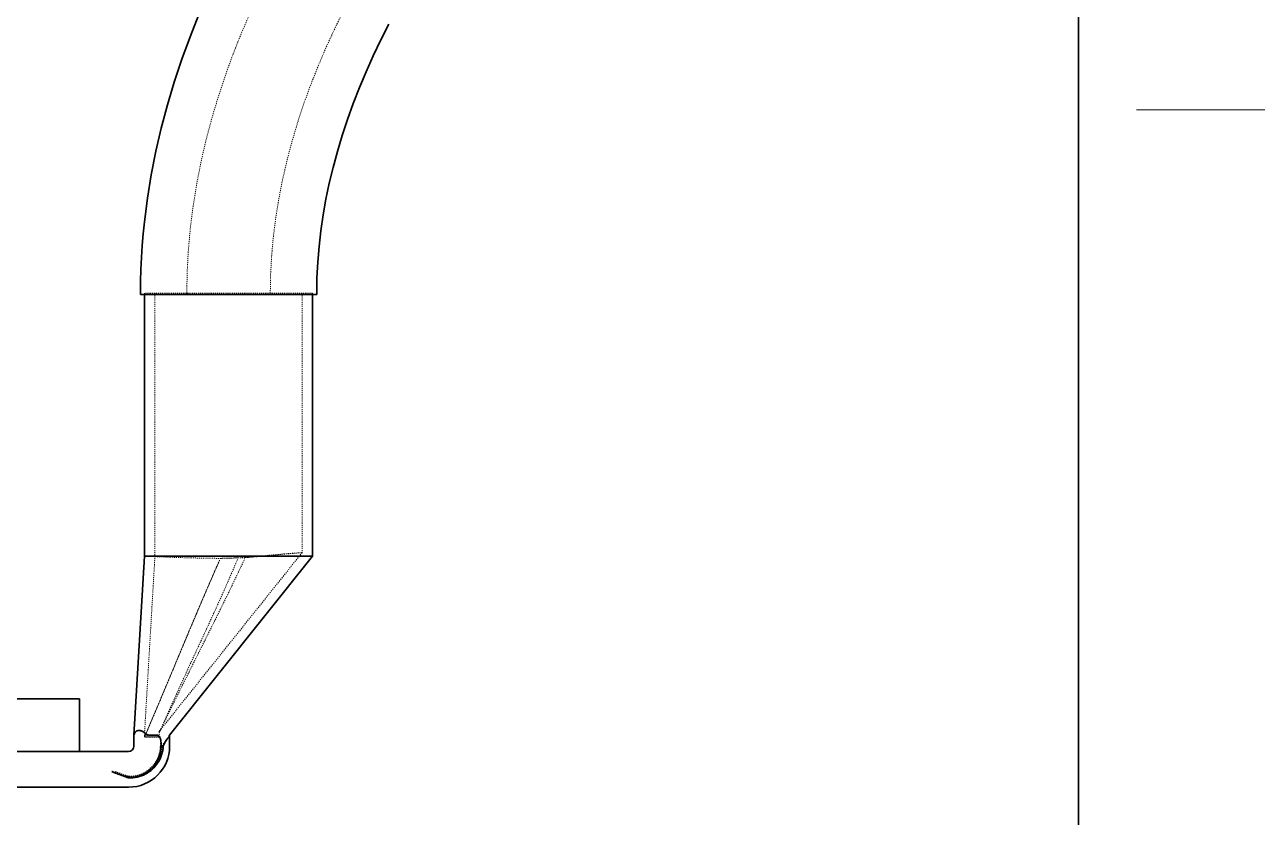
# Model space of a CAD drawing. Header units: millimetres. Extents: x -116965 to 323937, y 291661 to 566926.
# Drawn here: x -19679.5 to -19562.3, y 302474.6 to 302549.9 of the extents above; entities that cross this region are included whole.
import ezdxf

# ---------------------------------------------------------------- set-up
doc = ezdxf.new("R2010")
doc.units = ezdxf.units.MM
doc.linetypes.add('DASHED', pattern=[0.75, 0.5, -0.25])
for name, color, linetype, lineweight in [('Centerline(Schneider)', 7, 'Continuous', 18), ('Hidden Edges(Schneider)', 7, 'DASHED', 18), ('Visible Edges(Schneider)', 7, 'Continuous', 35)]:
    doc.layers.add(name, color=color, linetype=linetype, lineweight=lineweight)

msp = doc.modelspace()

# ---------------------------------------------------------------- linework, layer by layer
at = {"layer": 'Centerline(Schneider)', "linetype": 'Continuous'}
msp.add_line((-19546.798825, 302541.815878), (-19573.798825, 302541.815878), dxfattribs=at)
at = {"layer": 'Hidden Edges(Schneider)', "ltscale": 0.13193}
msp.add_line((-19652.130311, 302524.361966), (-19668.130311, 302524.361966), dxfattribs=at)
at = {"layer": 'Hidden Edges(Schneider)', "ltscale": 0.000313334}
for p, q in [((-19668.130311, 302524.361966), (-19668.130311, 302524.261966)), ((-19664.099061, 302524.361966), (-19664.099061, 302524.261966)), ((-19656.161561, 302524.361966), (-19656.161561, 302524.261966)), ((-19652.130311, 302524.361966), (-19652.130311, 302524.261966))]:
    msp.add_line(p, q, dxfattribs=at)
at = {"layer": 'Hidden Edges(Schneider)', "ltscale": 0.131388}
msp.add_line((-19667.130311, 302524.361966), (-19667.130311, 302499.33258), dxfattribs=at)
at = {"layer": 'Hidden Edges(Schneider)', "ltscale": 0.129392}
msp.add_line((-19653.130311, 302524.361966), (-19653.130311, 302499.712752), dxfattribs=at)
at = {"layer": 'Hidden Edges(Schneider)', "ltscale": 0.070288}
msp.add_line((-19668.130311, 302482.33258), (-19667.130311, 302499.33258), dxfattribs=at)
at = {"layer": 'Hidden Edges(Schneider)', "ltscale": 0.11247}
msp.add_line((-19653.130316, 302499.712741), (-19666.511358, 302482.986439), dxfattribs=at)
at = {"layer": 'Hidden Edges(Schneider)', "ltscale": 0.001349}
msp.add_line((-19666.730311, 302482.712747), (-19666.511358, 302482.986439), dxfattribs=at)
at = {"layer": 'Hidden Edges(Schneider)', "ltscale": 0.055147}
msp.add_line((-19666.730311, 302482.71291), (-19666.730311, 302482.572906), dxfattribs=at)
at = {"layer": 'Hidden Edges(Schneider)', "ltscale": 0.001576}
msp.add_line((-19666.730311, 302482.190454), (-19666.730311, 302482.572906), dxfattribs=at)
at = {"layer": 'Hidden Edges(Schneider)', "ltscale": 0.05364}
msp.add_line((-19668.130312, 302482.332642), (-19668.130312, 302482.157104), dxfattribs=at)
at = {"layer": 'Hidden Edges(Schneider)', "ltscale": 4.96941e-05}
msp.add_line((-19668.115968, 302482.190359), (-19668.130312, 302482.157104), dxfattribs=at)
at = {"layer": 'Hidden Edges(Schneider)', "ltscale": 0.005687}
for p, q in [((-19668.130311, 302482.33258), (-19666.730311, 302482.33258)), ((-19666.730311, 302482.157102), (-19668.130311, 302482.157102))]:
    msp.add_line(p, q, dxfattribs=at)
at = {"layer": 'Hidden Edges(Schneider)'}
for p, q in [((-19668.115866, 302482.190597), (-19668.115968, 302482.190359)), ((-19671.198114, 302478.900225), (-19671.198344, 302478.900326))]:
    msp.add_line(p, q, dxfattribs=at)
at = {"layer": 'Hidden Edges(Schneider)', "ltscale": 3.78582e-05}
msp.add_line((-19666.730311, 302482.190455), (-19666.730311, 302482.157102), dxfattribs=at)
at = {"layer": 'Hidden Edges(Schneider)', "ltscale": 0.00021395}
msp.add_line((-19665.730311, 302482.361966), (-19665.761973, 302482.296918), dxfattribs=at)
at = {"layer": 'Hidden Edges(Schneider)', "ltscale": 0.000271677}
msp.add_line((-19666.619515, 302481.315878), (-19666.556866, 302481.315878), dxfattribs=at)
at = {"layer": 'Hidden Edges(Schneider)', "ltscale": 0.000298091}
msp.add_line((-19669.630311, 302478.464043), (-19669.630311, 302478.418529), dxfattribs=at)
at = {"layer": 'Hidden Edges(Schneider)', "ltscale": 0.135934, "flags": 128}
msp.add_lwpolyline([(-19567.955296, 302612.784624), (-19570.04371, 302612.75157), (-19572.139771, 302612.653246), (-19574.242146, 302612.490988), (-19576.3495, 302612.266073), (-19578.460534, 302611.979818), (-19580.573952, 302611.633501), (-19582.688535, 302611.228323), (-19584.80304, 302610.765486), (-19586.916249, 302610.246153), (-19589.02694, 302609.671507), (-19591.133874, 302609.042749), (-19593.235848, 302608.360987), (-19595.331643, 302607.627344), (-19597.420056, 302606.842852), (-19599.499848, 302606.008615), (-19601.569836, 302605.125704), (-19603.628762, 302604.195204), (-19605.675443, 302603.218145), (-19607.708619, 302602.195558), (-19609.727052, 302601.128435), (-19611.72952, 302600.017805), (-19613.714745, 302598.864641), (-19615.681508, 302597.669973), (-19617.628568, 302596.434774), (-19619.554665, 302595.160036), (-19621.458504, 302593.846712), (-19623.338826, 302592.495756), (-19625.194362, 302591.108141), (-19627.023824, 302589.684782), (-19628.825934, 302588.226671), (-19630.599425, 302586.734724), (-19632.34298, 302585.209894), (-19634.055302, 302583.653059), (-19635.735057, 302582.065172), (-19637.380956, 302580.447111), (-19638.991683, 302578.79981), (-19640.565923, 302577.124185), (-19642.10234, 302575.421095), (-19643.59958, 302573.691454), (-19645.056269, 302571.936121), (-19646.471064, 302570.155954), (-19647.842591, 302568.35185), (-19649.169505, 302566.524687), (-19650.450414, 302564.675283), (-19651.683886, 302562.804537), (-19652.868474, 302560.913267), (-19654.002745, 302559.002314), (-19655.085252, 302557.072554), (-19656.114543, 302555.124807), (-19657.089169, 302553.159933), (-19658.007586, 302551.17876), (-19658.868211, 302549.182196), (-19659.669488, 302547.171097), (-19660.409816, 302545.14637), (-19661.08764, 302543.108883), (-19661.701358, 302541.059523), (-19662.249272, 302538.999281), (-19662.729686, 302536.929178), (-19663.14091, 302534.850244), (-19663.481248, 302532.7635), (-19663.748954, 302530.670042), (-19663.942311, 302528.571129), (-19664.059584, 302526.468019), (-19664.099057, 302524.361963)], dxfattribs=at)
at = {"layer": 'Hidden Edges(Schneider)', "ltscale": 0.136461, "flags": 128}
msp.add_lwpolyline([(-19567.955296, 302604.847135), (-19569.793809, 302604.817972), (-19571.647351, 302604.730978), (-19573.514569, 302604.586859), (-19575.394032, 302604.386282), (-19577.284406, 302604.129934), (-19579.184239, 302603.81856), (-19581.092046, 302603.45294), (-19583.006375, 302603.033876), (-19584.925759, 302602.562208), (-19586.848691, 302602.038717), (-19588.773701, 302601.464243), (-19590.699303, 302600.839643), (-19592.62399, 302600.165815), (-19594.546292, 302599.443712), (-19596.464722, 302598.67423), (-19598.377774, 302597.858305), (-19600.283978, 302596.996851), (-19602.181828, 302596.090803), (-19604.069894, 302595.141153), (-19605.946667, 302594.148912), (-19607.810719, 302593.115034), (-19609.660561, 302592.040548), (-19611.494763, 302590.926447), (-19613.311856, 302589.773703), (-19615.110371, 302588.583345), (-19616.888898, 302587.356443), (-19618.646004, 302586.094007), (-19620.380261, 302584.797106), (-19622.090237, 302583.466749), (-19623.774503, 302582.104006), (-19625.431636, 302580.709925), (-19627.060244, 302579.285574), (-19628.658917, 302577.83206), (-19630.226281, 302576.350431), (-19631.760924, 302574.841795), (-19633.261464, 302573.307218), (-19634.726508, 302571.747808), (-19636.154683, 302570.164652), (-19637.544644, 302568.558893), (-19638.895047, 302566.931658), (-19640.204556, 302565.284033), (-19641.471808, 302563.617163), (-19642.695477, 302561.932192), (-19643.874228, 302560.230226), (-19645.006802, 302558.51243), (-19646.091922, 302556.779947), (-19647.128337, 302555.033941), (-19648.114789, 302553.275556), (-19649.05001, 302551.505937), (-19649.93275, 302549.726248), (-19650.761864, 302547.937641), (-19651.5362, 302546.141214), (-19652.254651, 302544.338093), (-19652.916072, 302542.529402), (-19653.519337, 302540.716238), (-19654.063342, 302538.899717), (-19654.547074, 302537.08086), (-19654.969523, 302535.260639), (-19655.329688, 302533.440018), (-19655.626548, 302531.619978), (-19655.859149, 302529.801407), (-19656.0265, 302527.985058), (-19656.127637, 302526.171665), (-19656.161559, 302524.361963)], dxfattribs=at)
at = {"layer": 'Hidden Edges(Schneider)', "ltscale": 0.079252, "flags": 128}
msp.add_lwpolyline([(-19668.115968, 302482.190359), (-19667.731585, 302483.090256), (-19667.345197, 302483.998473), (-19666.960736, 302484.90568), (-19666.582047, 302485.802503), (-19666.212892, 302486.679547), (-19665.85697, 302487.52739), (-19665.517934, 302488.336599), (-19665.199432, 302489.097741), (-19664.905131, 302489.801398), (-19664.638331, 302490.439201), (-19664.381831, 302491.051925), (-19664.124883, 302491.66492), (-19663.867231, 302492.278431), (-19663.608618, 302492.8927), (-19663.348788, 302493.507972), (-19663.087486, 302494.124494), (-19662.82451, 302494.742411), (-19662.562035, 302495.356338), (-19662.300778, 302495.964434), (-19662.039891, 302496.568544), (-19661.778532, 302497.170513), (-19661.515855, 302497.772189), (-19661.251012, 302498.375411), (-19660.983153, 302498.982017)], dxfattribs=at)
at = {"layer": 'Hidden Edges(Schneider)', "ltscale": 0.079251, "flags": 128}
msp.add_lwpolyline([(-19660.983153, 302498.982017), (-19661.261334, 302498.349502), (-19661.531272, 302497.732628), (-19661.794359, 302497.12842), (-19662.051983, 302496.533888), (-19662.305521, 302495.946029), (-19662.556339, 302495.361843), (-19662.805798, 302494.778328), (-19663.055253, 302494.192472), (-19663.306054, 302493.601263), (-19663.559553, 302493.001693), (-19663.817103, 302492.390745), (-19664.080063, 302491.765416), (-19664.349804, 302491.122697), (-19664.62771, 302490.459588), (-19664.918399, 302489.765408), (-19665.227497, 302489.027133), (-19665.553055, 302488.249939), (-19665.892984, 302487.43943), (-19666.245201, 302486.601222), (-19666.60761, 302485.740922), (-19666.978084, 302484.864133), (-19667.354447, 302483.976443), (-19667.734471, 302483.083418), (-19668.115866, 302482.190597)], dxfattribs=at)
at = {"layer": 'Hidden Edges(Schneider)', "ltscale": 0.042153, "flags": 128}
msp.add_lwpolyline([(-19667.130311, 302499.332571), (-19667.117301, 302499.332018), (-19667.078355, 302499.330325), (-19667.013763, 302499.327538), (-19666.923818, 302499.323702), (-19666.808809, 302499.318865), (-19666.669028, 302499.313076), (-19666.504764, 302499.306379), (-19666.316649, 302499.298845), (-19666.106003, 302499.290603), (-19665.873566, 302499.281767), (-19665.620041, 302499.272449), (-19665.346134, 302499.262765), (-19665.052551, 302499.25283), (-19664.740107, 302499.242759), (-19664.410988, 302499.232734), (-19664.066599, 302499.222894), (-19663.707953, 302499.21336), (-19663.336063, 302499.204254), (-19662.951942, 302499.1957), (-19662.556602, 302499.187818), (-19662.151981, 302499.180737), (-19661.74053, 302499.174586), (-19661.323428, 302499.169462), (-19660.901843, 302499.165461)], dxfattribs=at)
at = {"layer": 'Hidden Edges(Schneider)', "ltscale": 0.079925, "flags": 128}
msp.add_lwpolyline([(-19666.730311, 302482.592347), (-19666.263095, 302483.550876), (-19665.816122, 302484.46388), (-19665.388175, 302485.33437), (-19664.97803, 302486.165355), (-19664.584456, 302486.959834), (-19664.206214, 302487.720814), (-19663.842059, 302488.451293), (-19663.490735, 302489.154263), (-19663.150985, 302489.832721), (-19662.821547, 302490.48966), (-19662.50116, 302491.128066), (-19662.188568, 302491.750939), (-19661.882522, 302492.361272), (-19661.581782, 302492.96207), (-19661.285123, 302493.55634), (-19660.991333, 302494.147096), (-19660.699213, 302494.737361), (-19660.407569, 302495.330155), (-19660.115208, 302495.928505), (-19659.820932, 302496.535428), (-19659.523526, 302497.153936), (-19659.221761, 302497.787032), (-19658.914391, 302498.43771), (-19658.600164, 302499.108939)], dxfattribs=at)
at = {"layer": 'Hidden Edges(Schneider)', "ltscale": 0.078553, "flags": 128}
msp.add_lwpolyline([(-19666.730311, 302482.572906), (-19666.310001, 302483.522227), (-19665.909157, 302484.421378), (-19665.526475, 302485.274113), (-19665.160637, 302486.08418), (-19664.810311, 302486.855324), (-19664.474146, 302487.591281), (-19664.150777, 302488.29578), (-19663.838822, 302488.972545), (-19663.536886, 302489.62529), (-19663.243567, 302490.257724), (-19662.957457, 302490.873561), (-19662.677153, 302491.476512), (-19662.401265, 302492.070289), (-19662.128418, 302492.65862), (-19661.857268, 302493.24524), (-19661.586496, 302493.833897), (-19661.314813, 302494.428351), (-19661.040954, 302495.032378), (-19660.763662, 302495.649741), (-19660.481679, 302496.284218), (-19660.193735, 302496.939566), (-19659.898542, 302497.619539), (-19659.594796, 302498.327873), (-19659.281194, 302499.068287)], dxfattribs=at)
at = {"layer": 'Hidden Edges(Schneider)', "ltscale": 0.00339, "flags": 128}
msp.add_lwpolyline([(-19660.059799, 302499.191676), (-19660.094979, 302499.190612), (-19660.130156, 302499.189546), (-19660.165331, 302499.188478), (-19660.200502, 302499.187405), (-19660.23567, 302499.18633), (-19660.270833, 302499.185255), (-19660.30599, 302499.184175), (-19660.341142, 302499.183092), (-19660.376287, 302499.182008), (-19660.411425, 302499.18092), (-19660.446554, 302499.179831), (-19660.481675, 302499.178739), (-19660.516787, 302499.177642), (-19660.551889, 302499.176548), (-19660.58698, 302499.175449), (-19660.622059, 302499.174347), (-19660.657127, 302499.173243), (-19660.692182, 302499.172137), (-19660.727224, 302499.171031), (-19660.762252, 302499.169922), (-19660.797265, 302499.168809), (-19660.832263, 302499.167698), (-19660.867244, 302499.166582), (-19660.90221, 302499.165464)], dxfattribs=at)
at = {"layer": 'Hidden Edges(Schneider)', "ltscale": 0.00687, "flags": 128}
msp.add_lwpolyline([(-19660.901843, 302499.165461), (-19660.832087, 302499.167812), (-19660.762265, 302499.170132), (-19660.692384, 302499.172423), (-19660.622448, 302499.174683), (-19660.552463, 302499.176913), (-19660.482433, 302499.179111), (-19660.412366, 302499.181276), (-19660.342264, 302499.18341), (-19660.272135, 302499.18551), (-19660.201983, 302499.187579), (-19660.131813, 302499.189613), (-19660.061632, 302499.191614), (-19659.991443, 302499.193578), (-19659.921253, 302499.195509), (-19659.851066, 302499.197405), (-19659.780889, 302499.199264), (-19659.710726, 302499.201088), (-19659.640582, 302499.202876), (-19659.570463, 302499.204624), (-19659.500375, 302499.206336), (-19659.430322, 302499.208012), (-19659.36031, 302499.209645), (-19659.290344, 302499.211243), (-19659.22043, 302499.212799)], dxfattribs=at)
at = {"layer": 'Hidden Edges(Schneider)', "ltscale": 0.006235, "flags": 128}
msp.add_lwpolyline([(-19658.541675, 302499.234541), (-19658.603846, 302499.23291), (-19658.666159, 302499.231265), (-19658.72861, 302499.229603), (-19658.791195, 302499.227929), (-19658.853911, 302499.226239), (-19658.916754, 302499.224534), (-19658.97972, 302499.222815), (-19659.042806, 302499.221082), (-19659.106007, 302499.219334), (-19659.16932, 302499.217573), (-19659.232721, 302499.215796), (-19659.296169, 302499.214008), (-19659.35966, 302499.212208), (-19659.423192, 302499.210399), (-19659.486758, 302499.208575), (-19659.550356, 302499.206739), (-19659.613982, 302499.204893), (-19659.677631, 302499.203036), (-19659.7413, 302499.201169), (-19659.804985, 302499.199291), (-19659.868681, 302499.197402), (-19659.932385, 302499.195502), (-19659.996092, 302499.193595), (-19660.059799, 302499.191676)], dxfattribs=at)
at = {"layer": 'Hidden Edges(Schneider)', "ltscale": 0.007948, "flags": 128}
msp.add_lwpolyline([(-19657.354843, 302499.361966), (-19657.429373, 302499.355359), (-19657.504261, 302499.34876), (-19657.579502, 302499.342168), (-19657.655087, 302499.335592), (-19657.730996, 302499.329036), (-19657.8072, 302499.322503), (-19657.883691, 302499.315999), (-19657.960462, 302499.309526), (-19658.037504, 302499.303089), (-19658.11481, 302499.296689), (-19658.192372, 302499.290333), (-19658.270182, 302499.284022), (-19658.348233, 302499.277761), (-19658.426516, 302499.27155), (-19658.505025, 302499.265392), (-19658.58375, 302499.259291), (-19658.662685, 302499.253249), (-19658.741821, 302499.24727), (-19658.821151, 302499.241355), (-19658.900667, 302499.235504), (-19658.98036, 302499.229722), (-19659.060224, 302499.22401), (-19659.14025, 302499.218369), (-19659.22043, 302499.212799)], dxfattribs=at)
at = {"layer": 'Hidden Edges(Schneider)', "ltscale": 0.00646, "flags": 128}
msp.add_lwpolyline([(-19658.541675, 302499.234541), (-19658.477539, 302499.239486), (-19658.41356, 302499.244476), (-19658.349744, 302499.249506), (-19658.286094, 302499.25458), (-19658.222614, 302499.259689), (-19658.15931, 302499.264839), (-19658.096184, 302499.270025), (-19658.033241, 302499.275244), (-19657.970485, 302499.280496), (-19657.907921, 302499.285779), (-19657.845553, 302499.291094), (-19657.783384, 302499.296434), (-19657.721419, 302499.301801), (-19657.659663, 302499.307192), (-19657.598118, 302499.312606), (-19657.53679, 302499.31804), (-19657.475682, 302499.32349), (-19657.414799, 302499.328957), (-19657.354145, 302499.334436), (-19657.293724, 302499.339929), (-19657.233539, 302499.345429), (-19657.173596, 302499.350937), (-19657.113898, 302499.356451), (-19657.054451, 302499.361966)], dxfattribs=at)
at = {"layer": 'Hidden Edges(Schneider)', "ltscale": 0.065899, "flags": 128}
msp.add_lwpolyline([(-19657.054451, 302499.361966), (-19656.472266, 302499.416998), (-19655.922935, 302499.469617), (-19655.411154, 302499.51809), (-19654.941952, 302499.561301), (-19654.519257, 302499.598825), (-19654.148056, 302499.630511), (-19653.830798, 302499.656623), (-19653.569728, 302499.677477), (-19653.367421, 302499.693339), (-19653.226606, 302499.704385), (-19653.148037, 302499.710842), (-19653.132299, 302499.712837), (-19653.179855, 302499.710389), (-19653.290022, 302499.703477), (-19653.461594, 302499.692004), (-19653.693372, 302499.67577), (-19653.983883, 302499.654496), (-19654.329204, 302499.628015), (-19654.726201, 302499.596103), (-19655.172165, 302499.558561), (-19655.663477, 302499.515467), (-19656.193696, 302499.467531), (-19656.758747, 302499.415818), (-19657.354843, 302499.361966)], dxfattribs=at)
at = {"layer": 'Hidden Edges(Schneider)', "ltscale": 0.005953, "flags": 128}
msp.add_lwpolyline([(-19668.095632, 302482.571528), (-19668.140283, 302482.61009), (-19668.186597, 302482.64508), (-19668.234312, 302482.676542), (-19668.283161, 302482.704532), (-19668.332879, 302482.729094), (-19668.382932, 302482.750185), (-19668.432781, 302482.767761), (-19668.482176, 302482.781885), (-19668.530868, 302482.792642), (-19668.578608, 302482.800091), (-19668.6251, 302482.804301), (-19668.669962, 302482.805298), (-19668.713045, 302482.803104), (-19668.754227, 302482.79774), (-19668.793382, 302482.789219), (-19668.830388, 302482.77756), (-19668.865089, 302482.762797), (-19668.897348, 302482.744954), (-19668.927161, 302482.724016), (-19668.954534, 302482.699969), (-19668.979407, 302482.672885), (-19669.001786, 302482.642849), (-19669.021784, 302482.609842), (-19669.039515, 302482.57387)], dxfattribs=at)
at = {"layer": 'Hidden Edges(Schneider)', "ltscale": 0.002087, "flags": 128}
msp.add_lwpolyline([(-19668.095632, 302482.571528), (-19668.079468, 302482.556894), (-19668.063019, 302482.542579), (-19668.046285, 302482.528608), (-19668.029269, 302482.515014), (-19668.011971, 302482.501819), (-19667.994394, 302482.489045), (-19667.976539, 302482.476719), (-19667.958399, 302482.464869), (-19667.939936, 302482.453492), (-19667.921151, 302482.44262), (-19667.902046, 302482.432287), (-19667.882625, 302482.422521), (-19667.862892, 302482.413366), (-19667.842848, 302482.404845), (-19667.822499, 302482.396992), (-19667.801848, 302482.389844), (-19667.780897, 302482.383435), (-19667.759705, 302482.377804), (-19667.738399, 302482.373011), (-19667.716985, 302482.369063), (-19667.695466, 302482.365978), (-19667.673845, 302482.363756), (-19667.652126, 302482.362416), (-19667.630311, 302482.361968)], dxfattribs=at)
at = {"layer": 'Hidden Edges(Schneider)', "ltscale": 0.054839, "flags": 128}
msp.add_lwpolyline([(-19666.511358, 302482.986439), (-19666.572471, 302482.90942), (-19666.602734, 302482.856534), (-19666.645007, 302482.766106)], dxfattribs=at)
at = {"layer": 'Hidden Edges(Schneider)', "ltscale": 0.050713, "flags": 128}
msp.add_lwpolyline([(-19666.511358, 302482.986439), (-19666.563432, 302482.921145), (-19666.590288, 302482.876532), (-19666.62943, 302482.799671)], dxfattribs=at)
at = {"layer": 'Hidden Edges(Schneider)', "ltscale": 0.005627, "flags": 128}
for points in [[(-19668.115968, 302482.190359), (-19668.058207, 302482.190407), (-19668.000415, 302482.19045), (-19667.942591, 302482.190488), (-19667.884737, 302482.190521), (-19667.82685, 302482.190554), (-19667.76893, 302482.190583), (-19667.71099, 302482.190607), (-19667.653076, 302482.190626), (-19667.595193, 302482.190645), (-19667.53734, 302482.190655), (-19667.479516, 302482.190664), (-19667.421721, 302482.190669), (-19667.363956, 302482.190674), (-19667.306218, 302482.190674), (-19667.248509, 302482.190664), (-19667.190827, 302482.190659), (-19667.133172, 302482.190645), (-19667.075544, 302482.190631), (-19667.017942, 302482.190607), (-19666.960366, 302482.190583), (-19666.902815, 302482.190559), (-19666.84529, 302482.190526), (-19666.787788, 302482.190492), (-19666.730311, 302482.190454)], [(-19666.730311, 302482.189324), (-19666.787589, 302482.189458), (-19666.84492, 302482.189586), (-19666.902304, 302482.189706), (-19666.959743, 302482.18982), (-19667.017238, 302482.189925), (-19667.07479, 302482.190025), (-19667.132399, 302482.190121), (-19667.190067, 302482.190206), (-19667.247795, 302482.190283), (-19667.305583, 302482.190354), (-19667.363432, 302482.190421), (-19667.421344, 302482.190473), (-19667.479319, 302482.190526), (-19667.537359, 302482.190569), (-19667.595463, 302482.190602), (-19667.653558, 302482.190631), (-19667.711582, 302482.190655), (-19667.769537, 302482.190664), (-19667.827423, 302482.190674), (-19667.885242, 302482.190674), (-19667.942995, 302482.190664), (-19668.000683, 302482.19065), (-19668.058306, 302482.190626), (-19668.115866, 302482.190597)]]:
    msp.add_lwpolyline(points, dxfattribs=at)
at = {"layer": 'Hidden Edges(Schneider)', "ltscale": 0.005065, "flags": 128}
msp.add_lwpolyline([(-19666.619533, 302481.315878), (-19666.614256, 302481.364706), (-19666.609544, 302481.415155), (-19666.605539, 302481.466949), (-19666.602381, 302481.519807), (-19666.600214, 302481.573446), (-19666.599178, 302481.627591), (-19666.599415, 302481.681965), (-19666.601068, 302481.736286), (-19666.604277, 302481.790269), (-19666.609184, 302481.843641), (-19666.615932, 302481.896122), (-19666.624661, 302481.94743), (-19666.635638, 302481.997793), (-19666.649465, 302482.048109), (-19666.666515, 302482.097614), (-19666.687143, 302482.14546), (-19666.711703, 302482.190774), (-19666.740631, 302482.232807), (-19666.774397, 302482.270706), (-19666.813371, 302482.303422), (-19666.856867, 302482.329405), (-19666.904135, 302482.347877), (-19666.953853, 302482.358582), (-19667.004678, 302482.361968)], dxfattribs=at)
at = {"layer": 'Hidden Edges(Schneider)', "ltscale": 0.006524, "flags": 128}
msp.add_lwpolyline([(-19666.426847, 302481.315878), (-19666.401295, 302481.374171), (-19666.375158, 302481.431825), (-19666.348359, 302481.488722), (-19666.320803, 302481.544736), (-19666.292413, 302481.599686), (-19666.263127, 302481.653374), (-19666.232983, 302481.70543), (-19666.202017, 302481.755603), (-19666.170193, 302481.803825), (-19666.137694, 302481.849749), (-19666.10514, 302481.892679), (-19666.072654, 302481.932872), (-19666.040323, 302481.970632), (-19666.008236, 302482.006276), (-19665.976627, 302482.039998), (-19665.946005, 302482.07186), (-19665.916586, 302482.102173), (-19665.888573, 302482.131265), (-19665.862167, 302482.15946), (-19665.837569, 302482.187083), (-19665.81498, 302482.214454), (-19665.794603, 302482.241905), (-19665.776639, 302482.269752), (-19665.761289, 302482.298329)], dxfattribs=at)
at = {"layer": 'Hidden Edges(Schneider)', "ltscale": 0.001288, "flags": 128}
msp.add_lwpolyline([(-19665.765045, 302482.283347), (-19665.762325, 302482.289584), (-19665.759702, 302482.295587), (-19665.757178, 302482.301357), (-19665.754756, 302482.306884), (-19665.752437, 302482.312167), (-19665.750223, 302482.317202), (-19665.748115, 302482.32199), (-19665.746116, 302482.32652), (-19665.744227, 302482.330797), (-19665.742451, 302482.334812), (-19665.740787, 302482.33856), (-19665.73924, 302482.342046), (-19665.737809, 302482.34526), (-19665.736503, 302482.348187), (-19665.735322, 302482.350829), (-19665.734267, 302482.353185), (-19665.733337, 302482.355259), (-19665.732532, 302482.357047), (-19665.731852, 302482.358558), (-19665.731296, 302482.359794), (-19665.730864, 302482.360747), (-19665.730556, 302482.361424), (-19665.730372, 302482.361834), (-19665.730311, 302482.361968)], dxfattribs=at)
at = {"layer": 'Hidden Edges(Schneider)', "ltscale": 0.001198, "flags": 128}
msp.add_lwpolyline([(-19665.730311, 302482.361968), (-19665.73037, 302482.361849), (-19665.730544, 302482.361496), (-19665.730835, 302482.360914), (-19665.73124, 302482.360094), (-19665.731758, 302482.35905), (-19665.732389, 302482.357772), (-19665.733132, 302482.35627), (-19665.733984, 302482.354539), (-19665.734947, 302482.352584), (-19665.736017, 302482.350409), (-19665.737195, 302482.348006), (-19665.738479, 302482.345388), (-19665.739868, 302482.342546), (-19665.741362, 302482.33949), (-19665.742953, 302482.336223), (-19665.744639, 302482.332762), (-19665.746418, 302482.329099), (-19665.748287, 302482.325251), (-19665.750245, 302482.321213), (-19665.752289, 302482.316988), (-19665.754418, 302482.312587), (-19665.756629, 302482.308004), (-19665.75892, 302482.30325), (-19665.761289, 302482.298329)], dxfattribs=at)
at = {"layer": 'Hidden Edges(Schneider)', "ltscale": 0.019002, "flags": 128}
msp.add_lwpolyline([(-19669.630311, 302478.464043), (-19669.436854, 302478.461678), (-19669.244192, 302478.472903), (-19669.053124, 302478.497303), (-19668.864451, 302478.534472), (-19668.678969, 302478.583987), (-19668.49748, 302478.645442), (-19668.320783, 302478.718412), (-19668.149677, 302478.802488), (-19667.984961, 302478.89726), (-19667.827435, 302479.002302), (-19667.677899, 302479.117205), (-19667.537065, 302479.241407), (-19667.40526, 302479.373935), (-19667.282783, 302479.514025), (-19667.169935, 302479.660924), (-19667.06702, 302479.813884), (-19666.97434, 302479.972155), (-19666.892198, 302480.134991), (-19666.820665, 302480.302213), (-19666.757466, 302480.480707), (-19666.703619, 302480.672095), (-19666.661256, 302480.8756), (-19666.632511, 302481.090453), (-19666.619515, 302481.315878)], dxfattribs=at)
at = {"layer": 'Hidden Edges(Schneider)', "ltscale": 0.019716, "flags": 128}
msp.add_lwpolyline([(-19669.630311, 302478.418529), (-19669.415482, 302478.413151), (-19669.202225, 302478.424294), (-19668.991424, 302478.451221), (-19668.783958, 302478.493197), (-19668.58071, 302478.549483), (-19668.382561, 302478.61934), (-19668.190393, 302478.702019), (-19668.005086, 302478.796795), (-19667.827524, 302478.90292), (-19667.658585, 302479.019654), (-19667.499153, 302479.146264), (-19667.350109, 302479.282005), (-19667.212333, 302479.426143), (-19667.086214, 302479.577306), (-19666.971263, 302479.733904), (-19666.867399, 302479.895485), (-19666.774549, 302480.06162), (-19666.692639, 302480.231874), (-19666.621598, 302480.405825), (-19666.56135, 302480.583036), (-19666.511825, 302480.76308), (-19666.472948, 302480.945518), (-19666.444646, 302481.12993), (-19666.426848, 302481.315878)], dxfattribs=at)
at = {"layer": 'Hidden Edges(Schneider)', "ltscale": 0.0055, "flags": 128}
msp.add_lwpolyline([(-19670.886731, 302478.91588), (-19670.832641, 302478.89232), (-19670.778701, 302478.869117), (-19670.724985, 302478.846286), (-19670.67157, 302478.823827), (-19670.618532, 302478.801763), (-19670.56569, 302478.780005), (-19670.512752, 302478.758419), (-19670.45975, 302478.737009), (-19670.406718, 302478.715775), (-19670.353688, 302478.694718), (-19670.300694, 302478.673833), (-19670.247769, 302478.653128), (-19670.194947, 302478.632605), (-19670.14226, 302478.612259), (-19670.089743, 302478.592089), (-19670.037428, 302478.5721), (-19669.985348, 302478.552296), (-19669.933538, 302478.53267), (-19669.882031, 302478.513224), (-19669.830858, 302478.493965), (-19669.780055, 302478.474887), (-19669.729654, 302478.455994), (-19669.67969, 302478.437283), (-19669.630193, 302478.418763)], dxfattribs=at)
at = {"layer": 'Hidden Edges(Schneider)', "ltscale": 0.005424, "flags": 128}
msp.add_lwpolyline([(-19670.886731, 302478.91588), (-19670.832972, 302478.892491), (-19670.779237, 302478.86946), (-19670.72554, 302478.846801), (-19670.671896, 302478.824509), (-19670.618316, 302478.802593), (-19670.564815, 302478.781059), (-19670.511406, 302478.759907), (-19670.458101, 302478.739145), (-19670.404914, 302478.718784), (-19670.351858, 302478.698819), (-19670.298948, 302478.679259), (-19670.246195, 302478.660109), (-19670.193613, 302478.64137), (-19670.141216, 302478.623054), (-19670.089017, 302478.605163), (-19670.037028, 302478.587702), (-19669.985264, 302478.570674), (-19669.933738, 302478.554089), (-19669.882462, 302478.537944), (-19669.83145, 302478.522246), (-19669.780715, 302478.507006), (-19669.730271, 302478.492225), (-19669.680131, 302478.477905), (-19669.630308, 302478.464053)], dxfattribs=at)
at = {"layer": 'Visible Edges(Schneider)'}
for p, q in [((-19579.298825, 302397.815878), (-19579.298825, 302738.815878)), ((-19668.512311, 302524.361966), (-19668.512311, 302524.261966)), ((-19651.748311, 302524.261966), (-19668.512311, 302524.261966)), ((-19668.130311, 302524.261966), (-19668.130311, 302499.361966)), ((-19652.130311, 302524.261966), (-19652.130311, 302499.361966)), ((-19651.748311, 302524.361966), (-19651.748311, 302524.261966)), ((-19669.130311, 302482.361966), (-19668.130311, 302499.361966)), ((-19661.094656, 302499.361966), (-19668.130311, 302499.361966)), ((-19652.130311, 302499.361966), (-19665.730311, 302482.361966)), ((-19659.165966, 302499.361966), (-19661.094656, 302499.361966)), ((-19656.958347, 302499.361966), (-19659.165966, 302499.361966)), ((-19652.130311, 302499.361966), (-19656.958347, 302499.361966)), ((-19754.298825, 302485.815878), (-19674.298825, 302485.815878)), ((-19674.298825, 302485.815878), (-19674.298825, 302480.815878)), ((-19669.130311, 302482.361966), (-19669.130311, 302481.315878)), ((-19666.969852, 302482.361966), (-19667.630311, 302482.361966)), ((-19665.730311, 302482.361966), (-19665.766016, 302482.281132)), ((-19665.730311, 302481.315878), (-19665.730311, 302482.361966)), ((-19674.298825, 302480.815878), (-19754.298825, 302480.815878)), ((-19669.630311, 302480.815878), (-19674.298825, 302480.815878)), ((-19666.330874, 302481.315878), (-19666.556866, 302481.315878)), ((-19671.198344, 302478.900326), (-19671.234176, 302478.91588)), ((-19671.198114, 302478.900228), (-19671.198345, 302478.900327)), ((-19669.630311, 302478.308423), (-19669.630311, 302478.371828)), ((-19698.854116, 302477.415878), (-19669.630311, 302477.415878))]:
    msp.add_line(p, q, dxfattribs=at)
at = {"layer": 'Visible Edges(Schneider)', "flags": 128}
for points in [[(-19662.943709, 302550.875654), (-19663.791144, 302548.748751), (-19664.575503, 302546.603699), (-19665.294974, 302544.441223), (-19665.947593, 302542.262163), (-19666.531308, 302540.067511), (-19667.044041, 302537.858286), (-19667.483733, 302535.635509), (-19667.848313, 302533.400202), (-19668.135608, 302531.153669), (-19668.249591, 302530.026665), (-19668.343461, 302528.897428), (-19668.416932, 302527.766151), (-19668.469746, 302526.633015), (-19668.501628, 302525.498228), (-19668.512309, 302524.361963)], [(-19644.884646, 302549.953403), (-19645.646937, 302548.448534), (-19646.36741, 302546.939344), (-19647.045415, 302545.42675), (-19647.680266, 302543.911686), (-19648.271306, 302542.395067), (-19648.817866, 302540.8778), (-19649.319279, 302539.360876), (-19649.774993, 302537.845392), (-19650.184558, 302536.331949), (-19650.547545, 302534.821072), (-19650.863536, 302533.313303), (-19651.13209, 302531.809177), (-19651.35278, 302530.309238), (-19651.525185, 302528.814011), (-19651.648858, 302527.324028), (-19651.723378, 302525.839834), (-19651.748307, 302524.361963)], [(-19669.039538, 302482.573817), (-19669.04606, 302482.559102), (-19669.052409, 302482.544716), (-19669.058575, 302482.530692), (-19669.064549, 302482.517045), (-19669.070324, 302482.503798), (-19669.075891, 302482.490981), (-19669.081247, 302482.478593), (-19669.086392, 302482.466638), (-19669.091314, 302482.455151), (-19669.096, 302482.44417), (-19669.10044, 302482.433722), (-19669.104621, 302482.423847), (-19669.108531, 302482.414573), (-19669.112159, 302482.405932), (-19669.115492, 302482.397964), (-19669.118518, 302482.390697), (-19669.121226, 302482.384169), (-19669.123603, 302482.378409), (-19669.125636, 302482.37346), (-19669.12731, 302482.369364), (-19669.128617, 302482.366155), (-19669.129556, 302482.363837), (-19669.130122, 302482.362435), (-19669.130311, 302482.361968)], [(-19669.039538, 302482.573817), (-19669.021805, 302482.609785), (-19669.001839, 302482.64273), (-19668.979553, 302482.672665), (-19668.95486, 302482.699597), (-19668.927675, 302482.723539), (-19668.897912, 302482.74451), (-19668.865659, 302482.76242), (-19668.831069, 302482.777212), (-19668.79422, 302482.788875), (-19668.755188, 302482.797406), (-19668.714053, 302482.802804), (-19668.670896, 302482.805059), (-19668.625996, 302482.804158), (-19668.579644, 302482.800048), (-19668.532057, 302482.792666), (-19668.483454, 302482.781957), (-19668.43405, 302482.767861), (-19668.384081, 302482.750328), (-19668.334032, 302482.729333), (-19668.284274, 302482.704819), (-19668.235105, 302482.676709), (-19668.187096, 302482.645109), (-19668.140629, 302482.610057), (-19668.095948, 302482.571519)], [(-19667.630311, 302482.361968), (-19667.652004, 302482.362411), (-19667.673655, 302482.363742), (-19667.695263, 302482.365949), (-19667.716823, 302482.369039), (-19667.738332, 302482.372997), (-19667.759773, 302482.377818), (-19667.780978, 302482.383449), (-19667.801895, 302482.389849), (-19667.822519, 302482.396982), (-19667.842848, 302482.404816), (-19667.862879, 302482.413323), (-19667.882607, 302482.422464), (-19667.902029, 302482.432216), (-19667.921142, 302482.442539), (-19667.939943, 302482.453406), (-19667.958428, 302482.464779), (-19667.976598, 302482.476633), (-19667.994483, 302482.488954), (-19668.012092, 302482.501734), (-19668.029424, 302482.514937), (-19668.046476, 302482.528546), (-19668.063249, 302482.542527), (-19668.07974, 302482.556861), (-19668.095948, 302482.571519)], [(-19666.969852, 302482.361968), (-19666.918057, 302482.358334), (-19666.867731, 302482.34699), (-19666.819556, 302482.327388), (-19666.775647, 302482.300265), (-19666.736256, 302482.266381), (-19666.701742, 302482.227047), (-19666.672126, 302482.183764), (-19666.647004, 302482.137707), (-19666.625666, 302482.089279), (-19666.607617, 302482.038868), (-19666.592578, 302481.987183), (-19666.580266, 302481.934951), (-19666.570401, 302481.88289), (-19666.56257, 302481.830733), (-19666.55645, 302481.777866), (-19666.55191, 302481.724561), (-19666.548821, 302481.671098), (-19666.547052, 302481.617759), (-19666.546472, 302481.564815), (-19666.546952, 302481.512554), (-19666.548362, 302481.461251), (-19666.55057, 302481.411183), (-19666.553447, 302481.362632), (-19666.556862, 302481.315878)], [(-19665.765045, 302482.283347), (-19665.776035, 302482.259782), (-19665.788316, 302482.236379), (-19665.801818, 302482.213009), (-19665.816469, 302482.189548), (-19665.832199, 302482.165873), (-19665.848936, 302482.141865), (-19665.866609, 302482.117384), (-19665.885149, 302482.092321), (-19665.90449, 302482.066534), (-19665.925295, 302482.039092), (-19665.947974, 302482.009118), (-19665.972455, 302481.976188), (-19665.998667, 302481.939886), (-19666.026541, 302481.899789), (-19666.056004, 302481.855471), (-19666.086986, 302481.806515), (-19666.119415, 302481.752503), (-19666.152039, 302481.694944), (-19666.183852, 302481.63544), (-19666.21485, 302481.574152), (-19666.245033, 302481.511262), (-19666.274394, 302481.447108), (-19666.302981, 302481.381924), (-19666.330874, 302481.315878)], [(-19666.556866, 302481.315878), (-19666.565916, 302481.107719), (-19666.587417, 302480.908001), (-19666.621155, 302480.715893), (-19666.666911, 302480.530579), (-19666.724471, 302480.351241), (-19666.793616, 302480.177057), (-19666.87413, 302480.007212), (-19666.965797, 302479.840877), (-19667.068597, 302479.67788), (-19667.18309, 302479.521125), (-19667.308711, 302479.371608), (-19667.44475, 302479.229963), (-19667.590496, 302479.096816), (-19667.745238, 302478.972795), (-19667.908266, 302478.858531), (-19668.078869, 302478.754647), (-19668.256336, 302478.661769), (-19668.439957, 302478.580535), (-19668.629022, 302478.511565), (-19668.822819, 302478.455489), (-19669.020637, 302478.412936), (-19669.221767, 302478.384536), (-19669.425472, 302478.370884), (-19669.630311, 302478.371828)], [(-19666.330874, 302481.315878), (-19666.350815, 302481.10966), (-19666.384356, 302480.904873), (-19666.431071, 302480.702355), (-19666.490534, 302480.502932), (-19666.56232, 302480.307443), (-19666.646005, 302480.116713), (-19666.741161, 302479.931581), (-19666.847364, 302479.752877), (-19666.964188, 302479.58143), (-19667.091207, 302479.418075), (-19667.227996, 302479.263647), (-19667.37413, 302479.118975), (-19667.529183, 302478.984888), (-19667.692737, 302478.86215), (-19667.864301, 302478.750737), (-19668.043066, 302478.650859), (-19668.228182, 302478.562858), (-19668.418796, 302478.487084), (-19668.614059, 302478.423875), (-19668.813119, 302478.373583), (-19669.015125, 302478.336547), (-19669.219226, 302478.31311), (-19669.424572, 302478.303621), (-19669.630311, 302478.308423)], [(-19669.630304, 302478.371866), (-19669.693523, 302478.387015), (-19669.757254, 302478.40288), (-19669.821471, 302478.419454), (-19669.886146, 302478.436735), (-19669.951252, 302478.454702), (-19670.016762, 302478.473356), (-19670.082649, 302478.492682), (-19670.148886, 302478.512671), (-19670.215446, 302478.533323), (-19670.282301, 302478.554619), (-19670.349426, 302478.576553), (-19670.416792, 302478.599122), (-19670.484372, 302478.622306), (-19670.55214, 302478.646109), (-19670.620069, 302478.670509), (-19670.68813, 302478.69551), (-19670.756298, 302478.721097), (-19670.824545, 302478.747261), (-19670.892844, 302478.773992), (-19670.961169, 302478.801287), (-19671.029492, 302478.829129), (-19671.097785, 302478.857515), (-19671.166022, 302478.886435), (-19671.234176, 302478.91588)], [(-19669.630241, 302478.308575), (-19669.694157, 302478.331139), (-19669.758418, 302478.353808), (-19669.822955, 302478.376577), (-19669.887699, 302478.399446), (-19669.952582, 302478.422406), (-19670.017535, 302478.445466), (-19670.082491, 302478.468621), (-19670.147381, 302478.491862), (-19670.212137, 302478.515199), (-19670.276689, 302478.538621), (-19670.340992, 302478.562138), (-19670.405612, 302478.585961), (-19670.470753, 302478.61018), (-19670.536334, 302478.634785), (-19670.602271, 302478.659761), (-19670.668482, 302478.685115), (-19670.734885, 302478.710826), (-19670.801396, 302478.73689), (-19670.867933, 302478.763297), (-19670.934414, 302478.790043), (-19671.000754, 302478.817118), (-19671.066873, 302478.844512), (-19671.132688, 302478.872216), (-19671.198114, 302478.900225)]]:
    msp.add_lwpolyline(points, dxfattribs=at)
at = {"layer": 'Visible Edges(Schneider)'}
for radius in [0.5, 3.9]:
    msp.add_arc((-19669.630311, 302481.315878), radius, 270, 0, dxfattribs=at)

doc.saveas('drawing.dxf')
